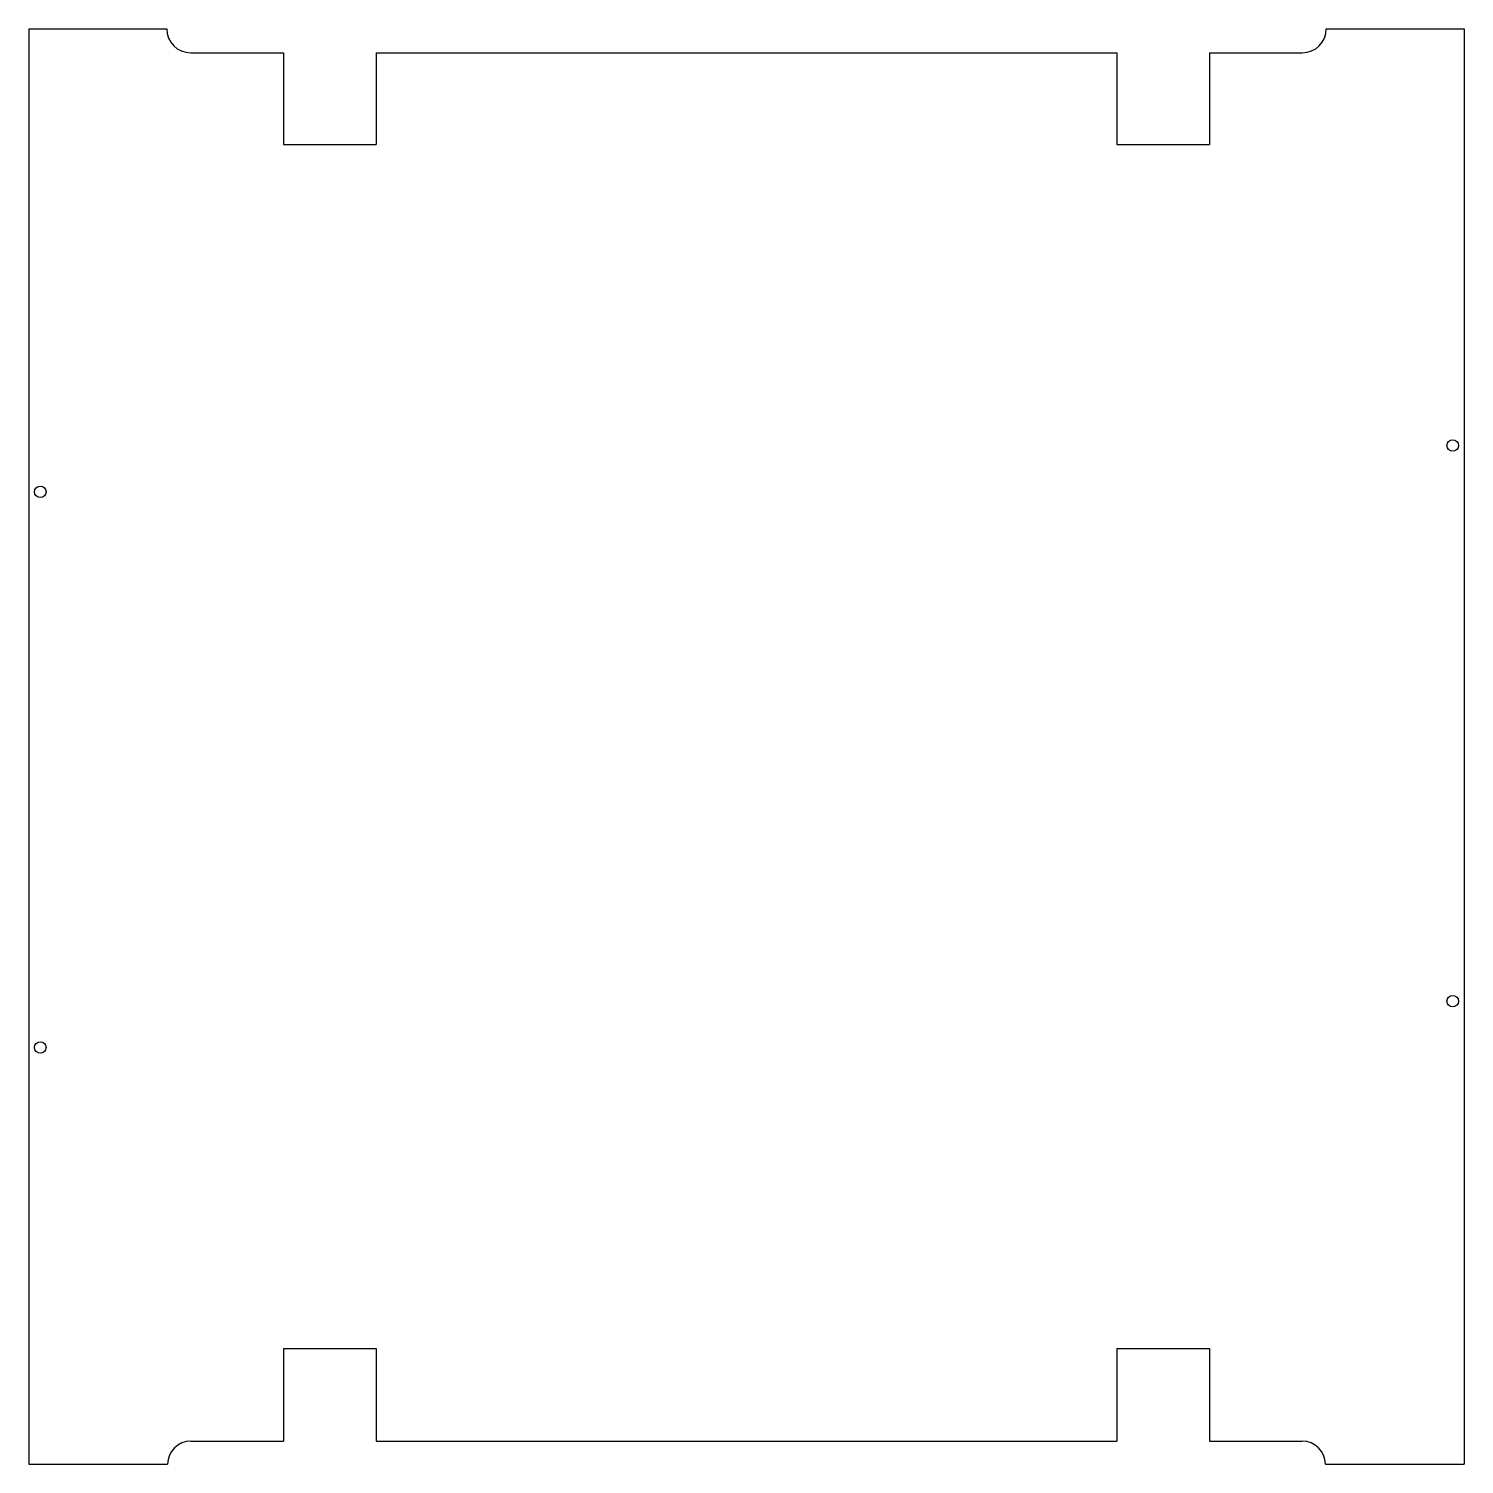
# Model space of a CAD drawing. Header units: inches. Extents: x -7.7 to 7.8, y -7.8 to 7.7.
import ezdxf

# ---------------------------------------------------------------- set-up
doc = ezdxf.new("R2010")
doc.units = ezdxf.units.IN
doc.header["$MEASUREMENT"] = 0

msp = doc.modelspace()

# ---------------------------------------------------------------- linework, layer by layer
at = {"color": 7, "linetype": 'Continuous', "lineweight": 25}
for p, q in [((-7.694, 7.694), (-7.694, -7.806)), ((-7.694, 7.694), (-6.204, 7.694)), ((6.316, 7.694), (7.806, 7.694)), ((7.806, 7.694), (7.806, -7.806)), ((-5.944, 7.434), (-4.944, 7.434)), ((-4.944, 7.434), (-4.944, 6.444)), ((-3.944, 7.434), (-3.944, 6.444)), ((-3.944, 7.434), (4.056, 7.434)), ((4.056, 7.434), (4.056, 6.444)), ((5.056, 7.434), (5.056, 6.444)), ((5.056, 7.434), (6.056, 7.434)), ((-4.944, 6.444), (-3.944, 6.444)), ((4.056, 6.444), (5.056, 6.444)), ((-4.944, -6.556), (-3.944, -6.556)), ((-4.944, -6.556), (-4.944, -7.556)), ((-3.944, -6.556), (-3.944, -7.556)), ((4.056, -6.556), (5.056, -6.556)), ((4.056, -6.556), (4.056, -7.556)), ((5.056, -6.556), (5.056, -7.556)), ((-5.944, -7.556), (-4.944, -7.556)), ((-3.944, -7.556), (4.056, -7.556)), ((5.056, -7.556), (6.056, -7.556)), ((-7.694, -7.806), (-6.194, -7.806)), ((6.306, -7.806), (7.806, -7.806))]:
    msp.add_line(p, q, dxfattribs=at)
for centre in [(7.681, 3.194), (7.681, 3.194), (-7.569, 2.694), (-7.569, 2.694), (7.681, -2.806), (7.681, -2.806), (-7.569, -3.306), (-7.569, -3.306)]:
    msp.add_circle(centre, 0.0625, dxfattribs=at)
for centre, radius, start, end in [((-5.944, 7.694), 0.26, 180, 270), ((6.056, 7.694), 0.26, 270, 0), ((-5.944, -7.806), 0.25, 90, 180), ((6.056, -7.806), 0.25, 0, 90)]:
    msp.add_arc(centre, radius, start, end, dxfattribs=at)

doc.saveas('drawing.dxf')
